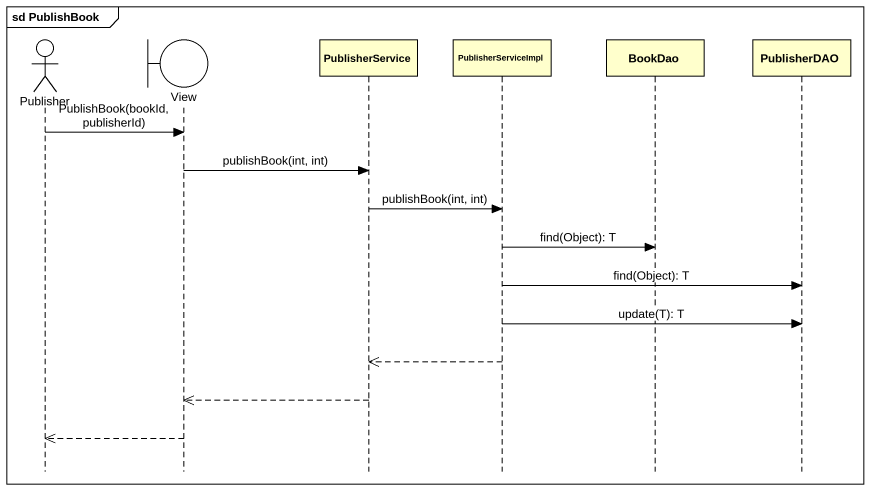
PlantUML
@startuml
mainframe sd PublishBook
hide footbox
actor Publisher
boundary View
participant PublisherService
participant PublisherServiceImpl
participant BookDao
participant PublisherDAO

Publisher -> View : PublishBook(bookId, publisherId)
View -> PublisherService : publishBook(int, int)
PublisherService -> PublisherServiceImpl : publishBook(int, int)
PublisherServiceImpl -> BookDao : find(Object): T
PublisherServiceImpl -> PublisherDAO : find(Object): T
PublisherServiceImpl -> PublisherDAO : update(T): T
PublisherServiceImpl -->> PublisherService
PublisherService -->> View
View -->> Publisher
@enduml
